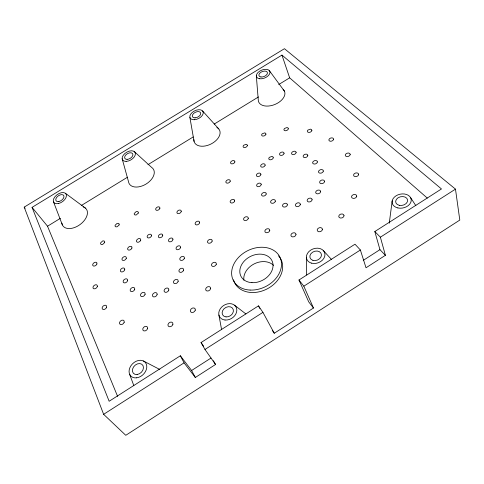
<?xml version="1.0" encoding="UTF-8"?>
<svg xmlns="http://www.w3.org/2000/svg" width="484" height="484" viewBox="0 0 484 484"><rect width="100%" height="100%" fill="white"/><g stroke="black" fill="none" stroke-linecap="round" stroke-linejoin="round"><path stroke-width="0.73" d="M389.269 223.166L392.197 200.806M272.262 330.318L274.265 333.246L313.469 308.012L308.707 301.853L298.967 279.994L354.996 244.202L360.38 249.998L366.019 267.773L385.403 255.316L379.952 249.659L374.816 231.54L441.469 188.96L281.954 55.097L32.059 207.37L109.154 401.26L180.351 355.776L184.071 362.843L195.324 377.484L215.549 364.482L213.42 360.749M180.351 355.776L191.61 370.496L211.018 358.039M363.224 260.392L379.952 249.659M215.549 364.482L204.974 349.46L201.054 342.551L258.462 305.876L262.933 312.361L274.265 333.246M103.63 414.322L125.779 435.304L459.8 220.075L455.48 189.129L284.447 48.696L24.2 207.122L103.63 414.322L184.071 362.843M204.974 349.46L262.933 312.361M313.469 308.012L303.825 286.189L360.38 249.998M385.403 255.316L380.382 237.19L455.48 189.129M117.606 396.396L47.523 226.216L60.397 218.32M81.572 205.349L127.486 177.217M147.983 164.657L193.177 136.96M214.212 124.067L258.504 96.927M278.705 84.549L289.656 77.839L427.299 198.083M143.421 360.985L159.835 369.498M65.473 193.34L85.378 208.072M234.48 305.168L245.848 313.922M134.141 151.444L151.649 167.422A14.115 8.845 -31 0 1 146.095 184.029A14.115 8.845 -31 0 1 128.496 181.621L122.162 158.752M374.816 231.54L380.382 237.19M323.53 250.748L331.619 259.63M202.614 110.981L218.756 128.907M24.2 207.122L25.156 208.271M32.059 207.37L47.523 226.216M298.967 279.994L303.825 286.189M269.146 70.38L284.477 91.222M201.054 342.551L203.595 346.175M410.565 197.581L415.853 205.688M258.462 305.876L259.884 308.489M191.61 370.496L195.324 377.484M53.542 201.955L62.363 224.891M129.645 374.289L133.802 385.591M281.954 55.097L289.656 77.839M218.913 315.084L221.612 329.737M189.885 117.43L194.072 141.401M256.314 75.698L258.238 99.601A13.988 8.506 -22 0 0 274.888 104.471A13.988 8.506 -22 0 0 283.14 89.395M306.384 257.24L306.681 274.936M243.876 280.23A17.14 13.34 -26.9 0 1 254.269 263.841A17.14 13.34 -26.9 0 1 273.563 265.377M278.5 255.861A25.942 20.05 -26.9 0 1 267.489 288.724A25.942 20.05 -26.9 0 1 233.524 279.806M216.856 127.425A13.982 8.718 -26.3 0 1 211.466 143.778A13.982 8.718 -26.3 0 1 193.884 139.64M83.224 206.898A14.405 8.881 -35.6 0 1 80.368 224.316A14.405 8.881 -35.6 0 1 61.891 223.136M356.75 196.165L356.188 197.381L354.839 198.24L353.211 198.404L351.935 197.817L351.493 196.698L352.056 195.488L353.405 194.635L355.026 194.465L356.303 195.052L356.75 196.165M344.033 215.767L343.446 217.026L342.073 217.903L340.427 218.048L339.151 217.419L338.727 216.257L339.314 214.999L340.688 214.128L342.321 213.976L343.598 214.6L344.033 215.767M358.668 174.464L358.124 175.631L356.805 176.46L355.22 176.642L353.973 176.097L353.544 175.045L354.088 173.889L355.401 173.06L356.98 172.879L358.233 173.417L358.668 174.464M322.441 229.464L321.83 230.741L320.444 231.624L318.817 231.757L317.571 231.104L317.183 229.912L317.794 228.642L319.174 227.764L320.795 227.625L322.041 228.273L322.441 229.464M350.222 154.499L349.684 155.606L348.401 156.411L346.871 156.598L345.673 156.102L345.274 155.116L345.812 154.009L347.082 153.21L348.607 153.023L349.805 153.513L350.222 154.499M320.656 191.676L320.075 192.856L318.756 193.685L317.201 193.848L316.016 193.285L315.647 192.208L316.233 191.035L317.546 190.206L319.095 190.043L320.281 190.599L320.656 191.676M324.576 181.536L324.002 182.692L322.695 183.515L321.158 183.684L319.978 183.14L319.609 182.093L320.184 180.937L321.485 180.121L323.016 179.951L324.195 180.49L324.576 181.536M312.119 199.783L311.521 200.975L310.196 201.816L308.647 201.973L307.467 201.392L307.11 200.297L307.709 199.106L309.028 198.277L310.571 198.119L311.75 198.694L312.119 199.783M296.014 234.607L295.379 235.877L294.006 236.749L292.415 236.882L291.229 236.228L290.884 235.042L291.519 233.772L292.887 232.907L294.472 232.774L295.663 233.421L296.014 234.607M323.36 171.088L322.792 172.219L321.503 173.03L319.991 173.205L318.829 172.679L318.466 171.663L319.035 170.537L320.317 169.733L321.824 169.557L322.985 170.072L323.36 171.088M300.352 204.454L299.747 205.652L298.416 206.487L296.88 206.644L295.724 206.057L295.385 204.956L295.996 203.764L297.315 202.935L298.846 202.778L300.007 203.359L300.352 204.454M333.597 139.241L333.059 140.299L331.818 141.074L330.348 141.267L329.211 140.808L328.842 139.876L329.38 138.817L330.62 138.049L332.084 137.849L333.222 138.303L333.597 139.241M317.401 161.995L316.839 163.096L315.574 163.888L314.086 164.07L312.948 163.568L312.603 162.582L313.166 161.487L314.431 160.694L315.913 160.513L317.05 161.009L317.401 161.995M287.375 204.913L286.764 206.105L285.445 206.934L283.926 207.085L282.801 206.499L282.487 205.41L283.104 204.23L284.417 203.401L285.923 203.25L287.054 203.824L287.375 204.913M307.818 155.564L307.255 156.641L306.003 157.421L304.545 157.602L303.444 157.118L303.111 156.157L303.68 155.086L304.926 154.305L306.378 154.124L307.485 154.602L307.818 155.564M269.776 230.499L269.128 231.739L267.779 232.592L266.248 232.725L265.123 232.09L264.833 230.935L265.48 229.7L266.823 228.853L268.348 228.72L269.479 229.343L269.776 230.499M311.884 130.462L311.339 131.485L310.129 132.235L308.713 132.434L307.636 131.999L307.316 131.103L307.86 130.087L310.474 129.137L311.551 129.567L311.884 130.462M275.372 201.181L274.749 202.354L273.448 203.171L271.96 203.322L270.865 202.754L270.574 201.683L271.197 200.515L272.492 199.704L273.974 199.547L275.075 200.116L275.372 201.181M296.141 152.611L295.573 153.67L294.339 154.444L292.905 154.626L291.834 154.154L291.525 153.204L292.094 152.145L293.328 151.377L294.75 151.196L295.827 151.661L296.141 152.611M266.224 194.005L265.607 195.149L264.318 195.953L262.86 196.111L261.796 195.56L261.523 194.514L262.147 193.376L263.429 192.578L264.875 192.42L265.946 192.965L266.224 194.005M248.304 218.417L247.651 219.609L246.338 220.432L244.868 220.571L243.809 219.972L243.555 218.871L244.214 217.685L245.521 216.868L246.985 216.723L248.044 217.316L248.304 218.417M284.072 153.428L283.497 154.481L282.263 155.249L280.853 155.431L279.806 154.959L279.516 154.015L280.097 152.962L281.325 152.206L282.729 152.018L283.781 152.49L284.072 153.428M210.613 288.658L209.874 290.007L208.471 290.896L206.94 290.987L205.869 290.237L205.67 288.948L206.408 287.605L207.805 286.722L209.33 286.631L210.401 287.369L210.613 288.658M195.312 310.111L194.544 311.502L193.116 312.41L191.573 312.483L190.514 311.69L190.333 310.341L191.107 308.955L192.529 308.048L194.06 307.975L195.125 308.762L195.312 310.111M216.324 264.191L215.616 265.48L214.249 266.339L212.748 266.448L211.702 265.758L211.496 264.536L212.21 263.26L213.571 262.401L215.059 262.292L216.112 262.975L216.324 264.191M261.221 184.64L260.604 185.753L259.339 186.54L257.911 186.703L256.865 186.177L256.605 185.16L257.222 184.053L258.486 183.267L259.908 183.103L260.955 183.624L261.221 184.64M288.331 128.841L287.774 129.839L286.582 130.577L285.209 130.771L284.187 130.347L283.902 129.47L284.459 128.472L287.012 127.54L288.034 127.964L288.331 128.841M273.26 157.826L272.673 158.885L271.439 159.647L270.042 159.823L269.013 159.345L268.741 158.401L269.328 157.348L271.947 156.411L272.982 156.883L273.26 157.826M260.912 174.549L260.301 175.638L259.055 176.412L257.645 176.581L256.617 176.073L256.357 175.093L256.968 174.004L258.214 173.23L259.618 173.06L260.646 173.562L260.912 174.549M265.159 165.189L264.56 166.26L263.326 167.028L261.923 167.198L260.9 166.708L260.64 165.752L261.239 164.687L262.473 163.919L263.865 163.743L264.893 164.227L265.159 165.189M172.903 324.328L172.104 325.744L170.671 326.658L169.146 326.712L168.117 325.895L167.972 324.516L168.771 323.112L170.205 322.205L171.723 322.144L172.752 322.955L172.903 324.328M234.686 200.951L234.038 202.088L232.762 202.881L231.352 203.032L230.342 202.481L230.124 201.435L230.771 200.309L232.036 199.517L233.445 199.366L234.456 199.91L234.686 200.951M212.167 241.08L211.472 242.302L210.147 243.131L208.701 243.252L207.69 242.617L207.497 241.474L208.193 240.258L209.512 239.435L210.951 239.308L211.968 239.937L212.167 241.08M265.94 134.177L265.371 135.169L264.185 135.901L262.842 136.089L261.856 135.665L261.608 134.788L262.183 133.796L264.7 132.876L265.686 133.3L265.94 134.177M178.16 281.373L177.41 282.674L176.043 283.539L174.585 283.63L173.593 282.916L173.453 281.676L174.204 280.381L175.565 279.522L177.017 279.425L178.009 280.133L178.16 281.373M147.602 328.539L146.785 329.949L145.357 330.85L143.869 330.905L142.895 330.088L142.798 328.721L143.615 327.317L145.031 326.422L146.513 326.367L147.499 327.172L147.602 328.539M183.618 270.132L182.879 271.403L181.524 272.256L180.078 272.353L179.092 271.669L178.941 270.459L179.685 269.189L181.028 268.342L182.474 268.239L183.46 268.923L183.618 270.132M168.813 290.043L168.045 291.362L166.671 292.227L165.213 292.312L164.233 291.58L164.106 290.321L164.875 289.008L166.242 288.143L167.694 288.059L168.68 288.785L168.813 290.043M184.404 258.232L183.678 259.472L182.341 260.313L180.913 260.416L179.939 259.757L179.794 258.583L180.52 257.343L181.851 256.514L183.273 256.405L184.247 257.058L184.404 258.232M230.257 181.167L229.622 182.25L228.387 183.019L227.02 183.176L226.046 182.668L225.834 181.688L226.47 180.605L227.704 179.842L229.065 179.679L230.039 180.187L230.257 181.167M247.366 145.654L246.779 146.658L245.588 147.396L244.257 147.578L243.295 147.13L243.071 146.235L243.664 145.23L246.174 144.317L247.136 144.758L247.366 145.654M157.125 294.617L156.344 295.936L154.971 296.807L153.525 296.886L152.563 296.147L152.454 294.883L153.234 293.57L154.602 292.705L156.042 292.626L157.004 293.352L157.125 294.617M199.632 222.821L198.942 223.983L197.66 224.788L196.268 224.921L195.306 224.334L195.137 223.251L195.826 222.096L197.109 221.297L198.494 221.164L199.456 221.745L199.632 222.821M234.873 161.934L234.256 162.969L233.052 163.719L231.709 163.888L230.753 163.417L230.541 162.485L231.158 161.45L232.362 160.706L233.693 160.537L234.655 161.003L234.873 161.934M180.58 247.578L179.86 248.788L178.548 249.611L177.144 249.726L176.194 249.091L176.049 247.953L176.775 246.743L178.082 245.926L179.473 245.811L180.429 246.441L180.58 247.578M145.085 294.351L144.305 295.657L142.937 296.517L141.516 296.595L140.578 295.863L140.493 294.611L141.28 293.31L142.641 292.457L144.057 292.372L144.994 293.092L145.085 294.351M124.182 322.271L123.359 323.639L121.962 324.522L120.528 324.576L119.608 323.79L119.548 322.465L120.377 321.104L121.768 320.226L123.196 320.166L124.122 320.946L124.182 322.271M172.927 239.725L172.213 240.911L170.919 241.716L169.545 241.837L168.62 241.226L168.493 240.112L169.206 238.933L170.495 238.128L171.868 238.007L172.794 238.618L172.927 239.725M181.246 211.605L180.562 212.724L179.31 213.504L177.973 213.638L177.059 213.081L176.926 212.052L177.61 210.933L178.856 210.159L180.193 210.02L181.107 210.57L181.246 211.605M134.721 289.39L133.935 290.672L132.58 291.519L131.188 291.604L130.281 290.89L130.208 289.662L131.001 288.379L132.344 287.538L133.729 287.454L134.643 288.161L134.721 289.39M162.727 235.684L162.007 236.851L160.724 237.644L159.375 237.765L158.474 237.166L158.365 236.077L159.085 234.915L160.361 234.123L161.704 234.002L162.606 234.595L162.727 235.684M127.619 280.708L126.838 281.96L125.507 282.795L124.14 282.88L123.257 282.196L123.196 280.998L123.983 279.746L125.308 278.917L126.669 278.826L127.552 279.51L127.619 280.708M106.637 307.261L105.821 308.568L104.459 309.421L103.08 309.494L102.215 308.75L102.191 307.485L103.007 306.178L104.362 305.331L105.736 305.265L106.607 305.997L106.637 307.261M151.474 235.883L150.748 237.039L149.477 237.832L148.146 237.946L147.269 237.354L147.172 236.271L147.898 235.121L149.169 234.335L150.494 234.208L151.371 234.8L151.474 235.883M124.733 269.8L123.958 271.022L122.652 271.839L121.309 271.935L120.443 271.276L120.389 270.108L121.163 268.892L122.47 268.082L123.807 267.979L124.672 268.638L124.733 269.8M140.723 240.203L139.985 241.359L138.714 242.151L137.395 242.266L136.536 241.667L136.458 240.578L137.196 239.423L138.46 238.636L139.773 238.521L140.638 239.114L140.723 240.203M126.3 258.365L125.537 259.557L124.249 260.362L122.924 260.465L122.071 259.829L122.016 258.704L122.773 257.512L124.061 256.714L125.38 256.605L126.239 257.234L126.3 258.365M159.877 208.356L159.188 209.451L157.953 210.213L156.659 210.352L155.794 209.814L155.691 208.804L156.386 207.715L157.615 206.952L158.903 206.819L159.768 207.352L159.877 208.356M131.92 248.038L131.176 249.212L129.9 250.004L128.581 250.113L127.728 249.502L127.661 248.401L128.411 247.227L129.682 246.441L130.995 246.326L131.854 246.937L131.92 248.038M97.326 286.649L96.522 287.895L95.203 288.718L93.878 288.803L93.055 288.113L93.043 286.921L93.848 285.681L95.16 284.864L96.479 284.78L97.308 285.463L97.326 286.649M138.321 213.045L136.391 214.89L135.127 215.017L134.298 214.479L134.231 213.474L136.155 211.635L137.42 211.502L138.249 212.04L138.321 213.045M96.897 263.992L96.116 265.178L94.84 265.976L93.551 266.073L92.753 265.438L92.74 264.312L93.521 263.133L94.797 262.34L96.08 262.243L96.885 262.873L96.897 263.992M119.155 224.891L117.195 226.754L115.936 226.875L115.138 226.318L115.095 225.29L117.049 223.439L118.302 223.312L119.106 223.868L119.155 224.891M104.677 242.532L102.675 244.438L101.416 244.553L100.624 243.96L100.599 242.895L102.596 240.996L103.854 240.881L104.653 241.468L104.677 242.532M250.089 290.067A26.057 20.062 -26.9 0 0 280.666 258.934A26.057 20.062 -26.9 0 0 238.933 257.01A26.057 20.062 -26.9 0 0 250.089 290.067M251.958 282.656A17.37 13.37 -26.9 0 0 272.522 262.032A17.37 13.37 -26.9 0 0 244.777 260.525A17.37 13.37 -26.9 0 0 251.958 282.656M259.654 78.759A7.206 4.205 -22.3 0 0 270.024 72.376A7.206 4.205 -22.3 0 0 259.823 71.063A7.206 4.205 -22.3 0 0 259.654 78.759M260.949 76.986A4.501 2.632 -22.3 0 0 267.44 72.999A4.501 2.632 -22.3 0 0 261.07 72.164A4.501 2.632 -22.3 0 0 260.949 76.986M194.259 119.742A7.206 4.314 -26.4 0 0 203.153 111.967A7.206 4.314 -26.4 0 0 192.172 112.488A7.206 4.314 -26.4 0 0 194.259 119.742M195.088 117.848A4.501 2.698 -26.4 0 0 200.66 112.996A4.501 2.698 -26.4 0 0 193.806 113.304A4.501 2.698 -26.4 0 0 195.088 117.848M126.088 161.378A7.278 4.38 -30.8 0 0 135.375 153.343A7.278 4.38 -30.8 0 0 124.86 153.525A7.278 4.38 -30.8 0 0 126.088 161.378M127.08 159.369A4.55 2.735 -30.8 0 0 132.894 154.36A4.55 2.735 -30.8 0 0 126.33 154.457A4.55 2.735 -30.8 0 0 127.08 159.369M58.364 203.552A7.429 4.398 -35.2 0 0 66.175 194.247A7.429 4.398 -35.2 0 0 55.079 196.595A7.429 4.398 -35.2 0 0 58.364 203.552M58.915 201.501A4.64 2.747 -35.2 0 0 63.809 195.687A4.64 2.747 -35.2 0 0 56.882 197.139A4.64 2.747 -35.2 0 0 58.915 201.501M397.878 207.938A9.68 7.036 -11.5 0 0 411.182 199.323A9.68 7.036 -11.5 0 0 395.924 195.899A9.68 7.036 -11.5 0 0 397.878 207.938M399.252 205.319A6.05 4.398 -11.5 0 0 407.589 199.952A6.05 4.398 -11.5 0 0 398.066 197.787A6.05 4.398 -11.5 0 0 399.252 205.319M311.351 263.121A9.517 7.393 -20 0 0 324.964 254.312A9.517 7.393 -20 0 0 310.716 250.101A9.517 7.393 -20 0 0 311.351 263.121M312.93 260.35A5.947 4.622 -20 0 0 321.455 254.862A5.947 4.622 -20 0 0 312.567 252.206A5.947 4.622 -20 0 0 312.93 260.35M225.042 320.021A9.577 7.593 -32.6 0 0 236.628 308.459A9.577 7.593 -32.6 0 0 221.696 307.05A9.577 7.593 -32.6 0 0 225.042 320.021M226.034 316.911A5.983 4.743 -32.6 0 0 233.294 309.7A5.983 4.743 -32.6 0 0 223.977 308.792A5.983 4.743 -32.6 0 0 226.034 316.911M136.682 377.822A9.94 7.562 -44.2 0 0 146.162 363.762A9.94 7.562 -44.2 0 0 130.958 365.698A9.94 7.562 -44.2 0 0 136.682 377.822M137.117 374.507A6.213 4.731 -44.2 0 0 143.07 365.735A6.213 4.731 -44.2 0 0 133.572 366.908A6.213 4.731 -44.2 0 0 137.117 374.507"/></g></svg>
